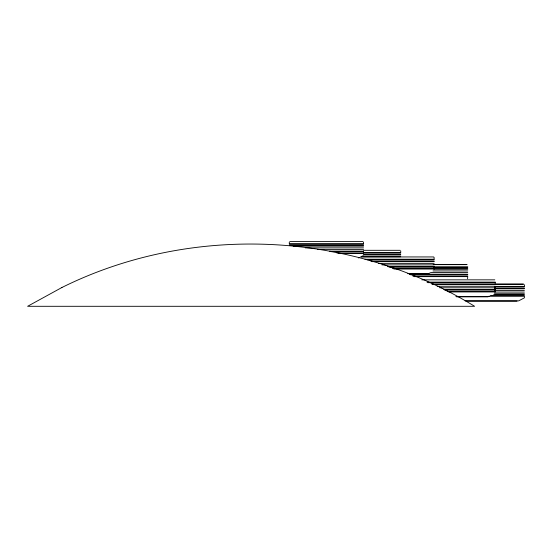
<?xml version="1.0" encoding="UTF-8"?>
<svg xmlns="http://www.w3.org/2000/svg" width="552" height="552" viewBox="0 0 552 552"><rect width="100%" height="100%" fill="white"/><g stroke="black" fill="none" stroke-linecap="round" stroke-linejoin="round"><path stroke-width="0.83" d="M467.53 278.739L467.758 276.628L413.91 276.628M358.372 257.936L359.407 257.425M430.042 272.916L428.483 273.682L407.721 273.682M361.946 256.231L363.209 255.7M289.924 241.445L362.933 241.445M289.303 244.274L363.554 244.274M289.303 245.578L363.554 245.578M293.209 246.123L363.554 246.123M305.304 247.869L363.554 247.869M317.621 249.394L363.554 249.394M363.602 250.311L400.11 250.311M329.627 251.139L363.554 251.139M331.172 251.684L363.554 251.684M363.602 252.595L400.731 252.595L400.731 250.96M336.851 252.995L363.554 252.995M363.602 253.14L400.731 253.14M338.328 253.54L363.554 253.54M363.602 254.444L400.731 254.444M363.602 254.989L400.731 254.989M361.201 256.735L400.731 256.735M360.553 256.942L433.561 256.942M364.906 259.219L434.182 259.219L434.051 257.197M366.97 259.764L434.182 259.764M370.806 261.075L434.182 261.075M371.979 261.62L434.182 261.62M378.499 263.366L434.182 263.366M433.21 264.532L467.137 264.532M434.01 264.643L466.502 264.643M381.943 264.891L434.182 264.891M387.449 266.637L434.182 266.637M433.796 266.816L467.758 266.816M389.05 267.182L434.182 267.182M433.796 267.361L467.758 267.361M392.258 268.486L434.182 268.486M433.796 268.665L467.758 268.665M393.859 269.031L434.182 269.031M433.796 269.21L467.758 269.21M433.003 270.956L467.758 270.956M430.636 272.481L467.758 272.481M409.549 273.944L426.82 273.944M409.508 274.227L467.758 274.227M410.364 274.772L467.758 274.772M412.882 276.083L467.758 276.083M421.79 279.843L494.799 279.843M426.986 282.12L495.42 282.12M427.828 282.665L495.42 282.665M432.043 283.976L495.42 283.976M495.006 284.114L523.779 284.114M494.868 284.225L523.144 284.225M432.043 284.522L495.42 284.522M437.17 286.267L495.42 286.267M494.482 286.398L524.4 286.398L524.4 284.763M494.482 286.943L524.4 286.943M439.73 287.792L495.42 287.792M494.482 288.248L524.4 288.248M494.482 288.793L524.4 288.793M443.801 289.538L495.42 289.538M444.615 290.083L495.42 290.083M494.482 290.538L524.4 290.538M447.058 291.394L495.42 291.394M448.686 291.939L495.42 291.939M494.482 292.063L524.4 292.063M494.482 293.809L524.4 293.809M493.681 294.354L524.4 294.354M490.438 295.665L524.4 295.665M488.879 296.21L524.4 296.21L524.4 297.845L518.701 300.861L465.053 300.861M455.855 296.583L489.721 296.583M456.58 296.845L488.051 296.845M466.233 301.116L517.031 301.116M363.554 242.087L363.554 243.729L289.303 243.729L289.303 242.087M61.941 287.482L27.6 306.298L474.61 306.298C351.796 230.702 191.13 223.374 61.941 287.482"/></g></svg>
